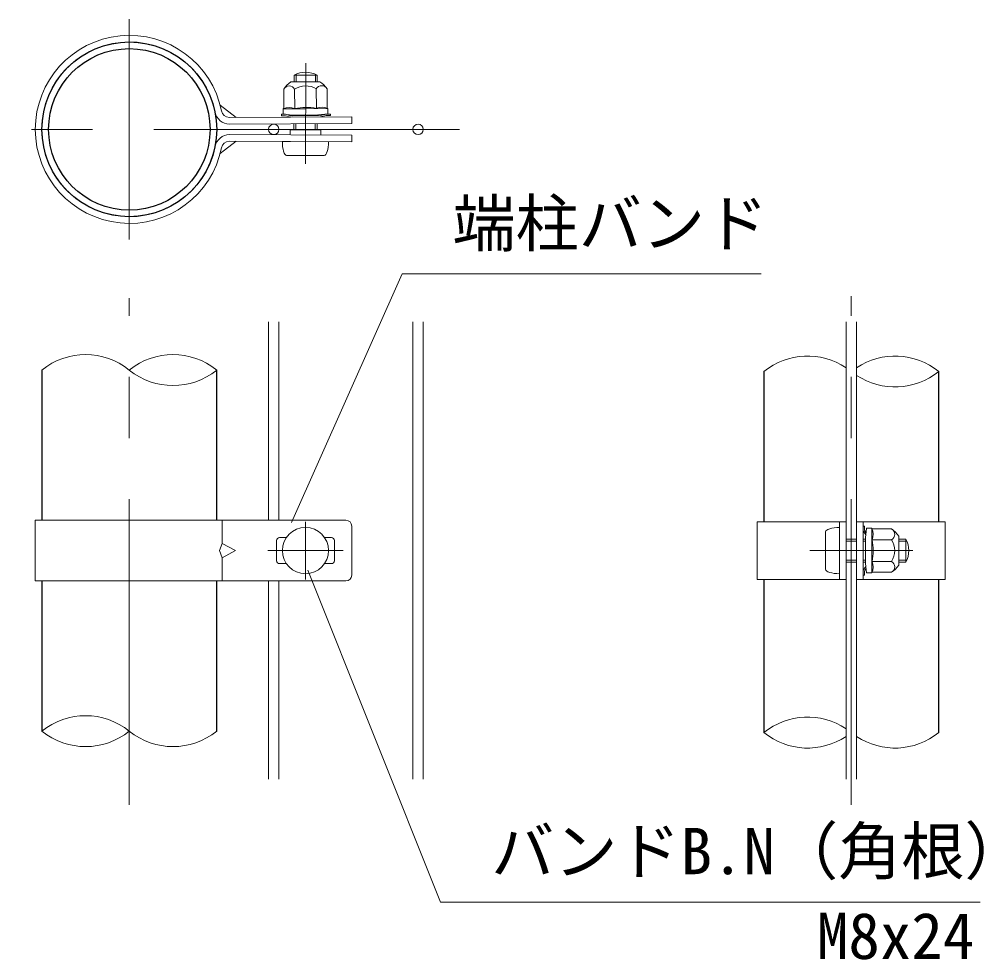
# Model space of a CAD drawing. Units: millimetres, scale not verified. Extents: x -4200 to 4200, y -2970 to 2970.
# Drawn here: x 975 to 1977, y -496 to 481 of the extents above; entities that cross this region are included whole.
import ezdxf
from ezdxf.enums import TextEntityAlignment as Align

# ---------------------------------------------------------------- set-up
doc = ezdxf.new("R2010")
doc.units = ezdxf.units.MM
doc.header["$LTSCALE"] = 10
doc.linetypes.add('USER1', pattern=[50.8, 31.75, -6.35, 6.35, -6.35])
for name, color, linetype, lineweight in [('0-4_D-STR1', 1, 'Continuous', 25), ('0-5_D-BMK', 2, 'USER1', 13), ('0-6_D-STR-DIM', 7, 'Continuous', 13), ('0-9_D-STR2', 7, 'Continuous', 13), ('0-A_D-STR3', 3, 'Continuous', 13), ('0-B_D-STR-TXT', 7, 'Continuous', 13)]:
    doc.layers.add(name, color=color, linetype=linetype, lineweight=lineweight)
doc.styles.add('ＭＳ ゴシック', font='')
doc.styles.get('ＭＳ ゴシック').set_extended_font_data('MS Gothic')

msp = doc.modelspace()

# ---------------------------------------------------------------- linework, layer by layer
at = {"layer": '0-4_D-STR1'}
for p, q in [((998.57, 116.49), (998.57, -39.51)), ((1180.07, -39.51), (1180.07, 116.49)), ((1748.57, 114.99), (1748.57, -41.01)), ((1930.07, -41.01), (1930.07, 114.99)), ((998.57, -102.51), (998.57, -258.51)), ((1180.07, -258.51), (1180.07, -102.51)), ((1748.57, -101.01), (1748.57, -260.01)), ((1930.07, -260.01), (1930.07, -101.01))]:
    msp.add_line(p, q, dxfattribs=at)
for radius in [90.75, 83.85]:
    msp.add_circle((1089.32, 366.49), radius, dxfattribs=at)
at = {"layer": '0-5_D-BMK'}
for p, q in [((1089.32, 480.79), (1089.32, 252.19)), ((1272.17, 330.73), (1272.68, 435.2)), ((1432.22, 366.49), (975.02, 366.49)), ((1089.32, -335.19), (1089.32, 191.31)), ((1839.32, -335.19), (1839.32, 193.17)), ((1272.32, -41.01), (1272.32, -101.01)), ((1233.32, -71.01), (1311.32, -71.01)), ((1796.06, -71.01), (1903.28, -71.01))]:
    msp.add_line(p, q, dxfattribs=at)
at = {"layer": '0-6_D-STR-DIM'}
for centre, start, end in [((1043.94, 60.51), 50.97549, 129.02451), ((1134.69, 60.51), 50.97549, 129.02451), ((1793.95, 59.01), 56.30864, 129.02451), ((1884.7, 59.01), 50.97549, 123.69136), ((1134.69, 172.47), 230.97549, 309.02451), ((1884.7, 170.97), 236.30864, 309.02451), ((1043.94, -314.49), 50.97549, 129.02451), ((1793.95, -315.99), 56.30864, 129.02451), ((1043.94, -202.53), 230.97549, 309.02451), ((1134.69, -202.53), 230.97549, 309.02451), ((1793.95, -204.03), 230.97549, 303.69136), ((1884.7, -204.03), 236.30864, 309.02451)]:
    msp.add_arc(centre, 72.06, start, end, dxfattribs=at)
at = {"layer": '0-9_D-STR2'}
for p, q in [((1233.92, -39.51), (1233.92, 166.49)), ((1244.72, -39.51), (1244.72, 166.49)), ((1383.92, -308.51), (1383.92, 166.49)), ((1394.72, -308.51), (1394.72, 166.49)), ((1833.92, -308.51), (1833.92, 166.49)), ((1844.72, -308.51), (1844.72, 166.49)), ((1233.92, -308.51), (1233.92, -102.51)), ((1244.72, -308.51), (1244.72, -102.51))]:
    msp.add_line(p, q, dxfattribs=at)
for centre in [(1239.32, 366.49), (1389.32, 366.49)]:
    msp.add_circle(centre, 5.4, dxfattribs=at)
at = {"layer": '0-A_D-STR3'}
for p, q in [((1260.58, 415.81), (1260.62, 422.83)), ((1260.62, 422.83), (1284.62, 422.71)), ((1262.62, 415.82), (1262.65, 423.79)), ((1282.55, 415.91), (1282.59, 423.69)), ((1284.59, 415.92), (1284.62, 422.71)), ((1257.25, 415.79), (1287.25, 415.94)), ((1249.77, 408.24), (1249.87, 388.15)), ((1261.03, 408.29), (1261.13, 387.91)), ((1283.55, 408.4), (1283.64, 388.02)), ((1294.8, 408.46), (1294.9, 388.37)), ((1183.69, 391.59), (1200.35, 378.82)), ((1247.23, 382.18), (1251.55, 382.2)), ((1247.24, 380.68), (1247.23, 382.18)), ((1247.24, 380.68), (1251.56, 380.7)), ((1249.14, 387.72), (1249.16, 382.72)), ((1272.39, 387.96), (1249.21, 387.85)), ((1249.87, 388.15), (1249.36, 388.01)), ((1258.92, 381.3), (1249.43, 382.42)), ((1251.56, 380.7), (1256.87, 379.19)), ((1258.92, 381.3), (1285.92, 381.43)), ((1260.25, 381.31), (1284.55, 381.42)), ((1260.25, 380.71), (1260.25, 381.31)), ((1272.39, 387.96), (1295.56, 388.07)), ((1284.55, 380.82), (1284.55, 381.42)), ((1285.92, 381.43), (1295.4, 382.64)), ((1287.94, 380.84), (1293.91, 382.41)), ((1293.92, 380.91), (1287.95, 379.34)), ((1293.91, 382.41), (1298.23, 382.43)), ((1295.64, 387.88), (1295.66, 382.94)), ((1320.28, 379.47), (1193.23, 378.79)), ((1256.87, 379.19), (1287.95, 379.34)), ((1260.34, 365.83), (1260.37, 372.31)), ((1262.37, 365.82), (1262.41, 372.32)), ((1282.31, 365.72), (1282.34, 372.41)), ((1284.34, 365.71), (1284.38, 372.42)), ((1320.32, 360.41), (1193.27, 361.09)), ((1256.39, 365.85), (1256.36, 360.75)), ((1256.39, 365.85), (1288.3, 365.69)), ((1288.3, 365.69), (1288.27, 360.59)), ((1183.69, 341.39), (1200.35, 354.16)), ((1320.28, 353.51), (1193.23, 354.19)), ((1248.29, 353.88), (1296.28, 353.65)), ((1320.32, 360.41), (1320.32, 353.51)), ((1252.72, 339.46), (1291.72, 339.27)), ((991.67, -39.51), (1314.32, -39.51)), ((991.67, -39.51), (991.67, -102.51)), ((1185.78, -39.51), (1185.78, -63.51)), ((1320.32, -45.51), (1320.32, -96.51)), ((1741.67, -41.01), (1833.92, -41.01)), ((1741.67, -41.01), (1741.67, -101.01)), ((1827.02, -101.01), (1827.02, -41.01)), ((1827.02, -47.01), (1827.02, -95.01)), ((1833.92, -101.01), (1833.92, -41.01)), ((1844.72, -101.01), (1844.72, -41.01)), ((1844.72, -41.01), (1936.97, -41.01)), ((1851.62, -101.01), (1851.62, -41.01)), ((1851.62, -45.51), (1851.62, -49.83)), ((1853.12, -45.51), (1851.62, -45.51)), ((1853.12, -45.51), (1853.12, -49.83)), ((1854.02, -57.51), (1855.19, -48.02)), ((1860.49, -47.76), (1855.48, -47.76)), ((1860.62, -71.01), (1860.62, -47.83)), ((1860.92, -48.49), (1860.78, -47.98)), ((1881, -48.49), (1860.92, -48.49)), ((1936.97, -41.01), (1936.97, -101.01)), ((1245.32, -57.51), (1252.48, -57.51)), ((1292.16, -57.51), (1299.32, -57.51)), ((1812.62, -51.51), (1812.62, -90.51)), ((1833.92, -59.01), (1844.72, -59.01)), ((1851.62, -59.01), (1854.02, -59.01)), ((1852.18, -51.57), (1854.34, -54.6)), ((1853.4, -50.7), (1854.64, -52.44)), ((1854.02, -57.51), (1854.02, -84.51)), ((1881, -59.75), (1860.62, -59.75)), ((1888.52, -56.01), (1888.52, -86.01)), ((1888.52, -59.01), (1896.02, -59.01)), ((1896.02, -59.01), (1896.02, -83.01)), ((1242.32, -60.51), (1242.32, -81.51)), ((1302.32, -60.51), (1302.32, -81.51)), ((1833.92, -61.04), (1844.72, -61.04)), ((1851.62, -61.04), (1854.02, -61.04)), ((1888.52, -61.04), (1896.99, -61.04)), ((1185.78, -78.51), (1185.78, -102.51)), ((1860.62, -71.01), (1860.62, -94.19)), ((1245.32, -84.51), (1252.48, -84.51)), ((1292.16, -84.51), (1299.32, -84.51)), ((1833.92, -80.98), (1844.72, -80.98)), ((1833.92, -83.01), (1844.72, -83.01)), ((1851.62, -80.98), (1854.02, -80.98)), ((1851.62, -83.01), (1854.02, -83.01)), ((1852.18, -90.45), (1854.34, -87.42)), ((1853.4, -91.32), (1854.64, -89.58)), ((1854.02, -84.51), (1855.19, -94)), ((1881, -82.27), (1860.62, -82.27)), ((1888.52, -80.98), (1896.99, -80.98)), ((1888.52, -83.01), (1896.02, -83.01)), ((1851.62, -92.19), (1851.62, -96.51)), ((1860.42, -94.26), (1855.48, -94.26)), ((1881, -93.53), (1860.92, -93.53)), ((991.67, -102.51), (1314.32, -102.51)), ((1741.67, -101.01), (1833.92, -101.01)), ((1844.72, -101.01), (1936.97, -101.01))]:
    msp.add_line(p, q, dxfattribs=at)
for points in [[(1251.55, 382.2), (1256.86, 380.69), (1287.94, 380.84)], [(1293.92, 380.91), (1298.24, 380.93), (1298.23, 382.43)], [(1320.32, 379.47), (1320.32, 372.57), (1193.27, 371.89)], [(1853.12, -92.19), (1853.12, -96.51), (1851.62, -96.51)]]:
    msp.add_lwpolyline(points, dxfattribs=at)
msp.add_lwpolyline([(1199.53, -71.01), (1185.78, -63.51), (1182.86, -71.01), (1185.78, -78.51)], close=True, dxfattribs=at)
msp.add_circle((1272.32, -71.01), 24, dxfattribs=at)
for centre, radius, start, end in [((1089.32, 366.49), 97.65, 11.37275, 348.62725), ((1089.32, 366.49), 90.75, 11.23979, 348.76021), ((1272.51, 400.27), 25.5, 61.65072, 117.79569), ((1270.12, 395.53), 24, 122.41049, 147.95901), ((1255.42, 405.22), 6.4, 28.72896, 151.82278), ((1272.37, 391.07), 20.62, 90.27587, 123.36935), ((1272.37, 391.07), 20.62, 57.18239, 90.27587), ((1289.19, 405.38), 6.4, 28.72896, 151.82278), ((1274.58, 395.55), 24, 32.59272, 58.14124), ((1193.83, 387.8), 15.92, 193.15621, 267.96083), ((1193.86, 387.82), 9.05, 193.24006, 265.99617), ((1249.44, 387.72), 0.3, 105.27587, 180.27587), ((1249.46, 382.72), 0.3, 180.27587, 263.27587), ((1255.57, 373.24), 15.97, 69.64909, 113.05147), ((1260.21, 379.59), 1.71, 88.71432, 139.76424), ((1272.69, 325.69), 63.57, 90.27587, 100.47617), ((1272.69, 325.69), 63.57, 80.07556, 90.27587), ((1289.34, 373.4), 15.97, 67.50027, 110.90265), ((1284.6, 379.71), 1.71, 40.78934, 91.83926), ((1295.36, 382.94), 0.3, 277.27587, 0.27587), ((1295.34, 387.87), 0.3, 0.27587, 67.50027), ((1193.83, 345.18), 15.92, 92.03917, 166.84379), ((1193.86, 345.16), 9.05, 94.00383, 166.75994), ((1314.32, -45.51), 6, 0, 90), ((1854.62, -49.83), 3, 180, 215.53768), ((1854.62, -49.83), 1.5, 180, 215.53768), ((1855.48, -48.06), 0.3, 90, 173), ((1860.49, -48.06), 0.3, 15, 90), ((1845.97, -54.13), 15.97, 339.37322, 22.7756), ((1877.95, -54.12), 6.4, 298.45309, 61.54691), ((1868.2, -68.78), 24, 32.13463, 57.68315), ((1245.32, -60.51), 3, 90, 180), ((1299.32, -60.51), 3, 0, 90), ((1853.12, -55.47), 1.5, 33.43373, 35.53768), ((1798.35, -71.01), 63.57, 0, 10.20031), ((1863.73, -71.01), 20.62, 0, 33.09348), ((1873.52, -71.01), 25.5, 331.92751, 28.07249), ((1798.35, -71.01), 63.57, 349.79969, 0), ((1863.73, -71.01), 20.62, 326.90652, 0), ((1245.32, -81.51), 3, 180, 270), ((1299.32, -81.51), 3, 270, 0), ((1853.12, -86.55), 1.5, 324.46232, 326.56627), ((1845.97, -87.89), 15.97, 337.2244, 20.62678), ((1877.95, -87.9), 6.4, 298.45309, 61.54691), ((1868.2, -73.24), 24, 302.31685, 327.86537), ((1314.32, -96.51), 6, 270, 0), ((1854.62, -92.19), 3, 144.46232, 180), ((1854.62, -92.19), 1.5, 144.46232, 180), ((1855.48, -93.96), 0.3, 187, 270), ((1860.42, -93.96), 0.3, 270, 337.2244)]:
    msp.add_arc(centre, radius, start, end, dxfattribs=at)
for centre, major_axis, start_param, end_param in [((1252.79, 353.86), (0.07, 14.4), 1.5707963, 3.1415927), ((1291.78, 353.67), (0.07, 14.4), 3.1415927, 4.712389), ((1827.02, -51.51), (14.4, 0), 1.5707963, 3.1415927), ((1827.02, -90.51), (14.4, 0), 3.1415927, 4.712389)]:
    msp.add_ellipse(centre, major_axis=major_axis, ratio=0.3125, start_param=start_param, end_param=end_param, dxfattribs=at)
at = {"layer": '0-B_D-STR-TXT'}
for points in [[(1745.77, 216.3), (1372.77, 216.3), (1257.8, -41.74)], [(1973, -435.98), (1412.43, -435.98), (1274.76, -91.34)]]:
    msp.add_lwpolyline(points, dxfattribs=at)

# ---------------------------------------------------------------- texts
at = {"layer": '0-B_D-STR-TXT', "style": 'ＭＳ ゴシック'}
for s, p in [('端柱バンド', (1424.96, 230.41)), ('バンドB.N（角根）', (1465.13, -421.49)), ('M8x24', (1803.53, -509.52))]:
    msp.add_text(s, height=48.09, dxfattribs=at).set_placement(p, align=Align.BOTTOM_LEFT)

doc.saveas('drawing.dxf')
